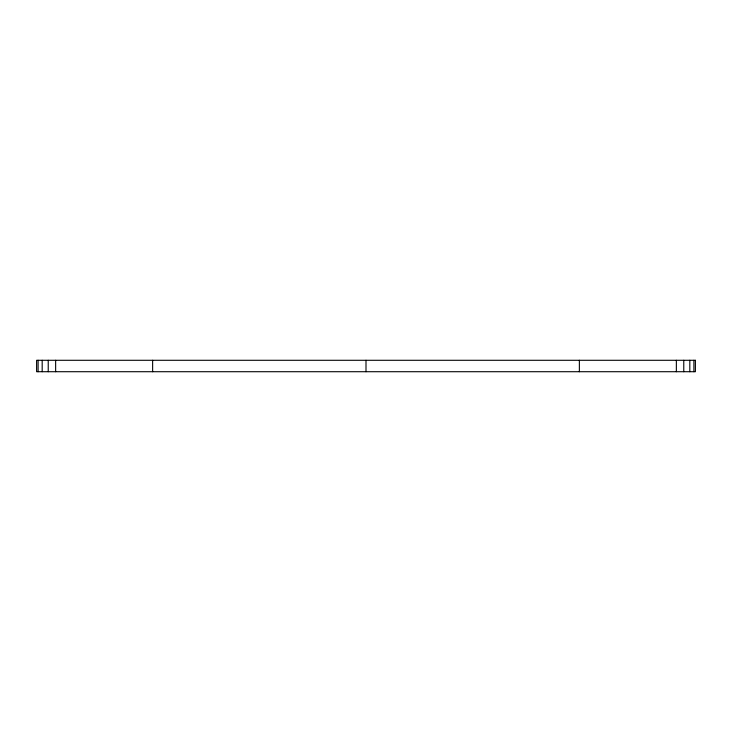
<?xml version="1.0" encoding="UTF-8"?>
<svg xmlns="http://www.w3.org/2000/svg" width="732" height="732" viewBox="0 0 732 732"><rect width="100%" height="100%" fill="white"/><g stroke="black" fill="none" stroke-linecap="round" stroke-linejoin="round"><path stroke-width="1.1" d="M693.899 360.29L693.899 371.71M689.818 360.29L689.818 371.71M683.77 360.29L683.77 371.71M676.359 360.29L676.359 371.71M579.369 360.29L579.369 371.71M366 360.29L366 371.71M152.631 360.29L152.631 371.71M55.641 360.29L55.641 371.71M48.23 360.29L48.23 371.71M42.181 360.29L42.181 371.71M38.101 360.29L38.101 371.71M695.4 360.29L36.6 360.29L36.6 371.71L695.4 371.71L695.4 360.29"/></g></svg>
